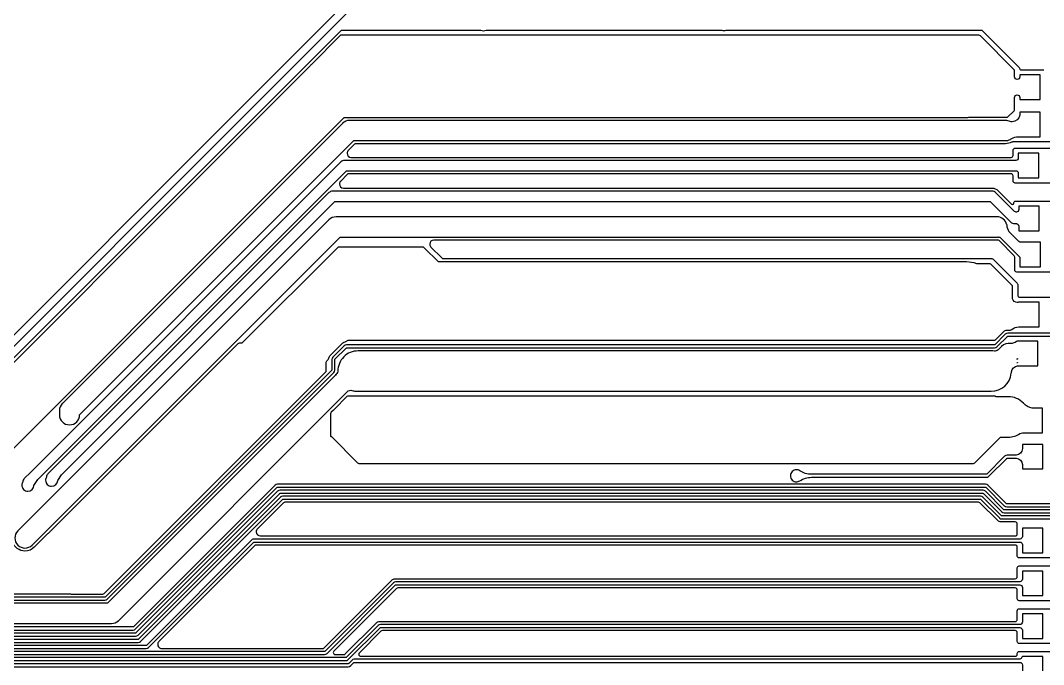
# Model space of a CAD drawing. Header units: millimetres. Extents: x 3227 to 3430, y -37 to 106.
# Drawn here: x 3312.33 to 3337.65, y 72.65 to 88.59 of the extents above; entities that cross this region are included whole.
import ezdxf

# ---------------------------------------------------------------- set-up
doc = ezdxf.new("R2010")
doc.units = ezdxf.units.MM
doc.header["$LTSCALE"] = 23.1
doc.layers.get('0').update_dxf_attribs({"linetype": 'CONTINUOUS'})
doc.layers.add('gbr-outline-dxf_layer1', color=2, linetype='CONTINUOUS')

msp = doc.modelspace()

# ---------------------------------------------------------------- linework, layer by layer
at = {"linetype": 'Continuous'}
for points in [[(3321.097, 89.128), (3321.097, 89.128, 0.198841), (3320.531, 88.894), (3308.777, 77.14, -0.198849), (3308.282, 76.935), (3300.202, 76.935, 0.414221), (3299.902, 76.635), (3299.902, 76.635)], [(3309.754, 75.607), (3320.34, 86.193), (3335.719, 86.193, 0.037314), (3335.831, 86.201), (3336.763, 86.201), (3336.921, 86.36, 0.198964), (3336.936, 86.395), (3336.936, 86.689), (3336.936, 86.69, -0.414246), (3336.999, 86.752), (3336.999, 86.752, 0.011551), (3337.001, 86.752, -0.414246), (3337.063, 86.69), (3337.063, 86.689), (3337.063, 86.639), (3337.57, 86.639), (3337.57, 87.247), (3337.063, 87.247), (3337.063, 87.194, -0.397444), (3337.002, 87.133), (3337, 87.133), (3336.999, 87.133, -0.414246), (3336.936, 87.196, 0.015074), (3336.936, 87.198), (3336.936, 87.363), (3336.089, 88.21, 0.198814), (3336.053, 88.225), (3320.252, 88.225), (3319.525, 87.498, 0.01211), (3319.499, 87.473), (3308.708, 76.682)], [(3308.919, 76.999), (3320.273, 88.353), (3323.722, 88.353, 0.114249), (3323.788, 88.337, 0.114246), (3323.854, 88.353), (3329.688, 88.353, 0.093625), (3329.743, 88.342, 0.093613), (3329.797, 88.353), (3336.106, 88.353, -0.198889), (3336.142, 88.338), (3337.05, 87.43, -0.198959), (3337.064, 87.395, 0.414284), (3337.085, 87.374), (3337.66, 87.374)], [(3338.358, 85.586), (3336.886, 85.586, 0.120942), (3336.863, 85.58), (3336.862, 85.58, -0.121638), (3336.711, 85.542), (3320.63, 85.542, 0.198987), (3320.595, 85.528), (3320.445, 85.378, 0.198995), (3320.415, 85.305, 0.413427), (3320.517, 85.203), (3336.848, 85.203, 0.414253), (3336.898, 85.253), (3336.898, 85.382, -0.414257), (3336.948, 85.432), (3338.32, 85.432, -0.414095)], [(3338.32, 84.57), (3336.948, 84.57, -0.414254), (3336.898, 84.62), (3336.898, 84.748, 0.414124), (3336.848, 84.798), (3320.456, 84.798, 0.199061), (3320.42, 84.783), (3320.256, 84.619, 0.198995), (3320.226, 84.546, 0.41415), (3320.328, 84.444), (3336.38, 84.444), (3336.38, 84.444, -0.199021), (3336.523, 84.385), (3336.859, 84.049, 0.198793), (3336.881, 84.04, 0.414046), (3336.914, 84.072, -0.414254), (3336.964, 84.122), (3338.335, 84.122, -0.414254)], [(3338.361, 82.367), (3336.989, 82.367, -0.414254), (3336.939, 82.417), (3336.939, 82.736, 0.198977), (3336.925, 82.771), (3336.553, 83.143, 0.19898), (3336.517, 83.158, 0.01242), (3336.515, 83.158), (3336.515, 83.158, -0.011866), (3336.499, 83.157), (3322.563, 83.157, 0.414091), (3322.461, 83.055, 0.19863), (3322.491, 82.983), (3322.758, 82.716, 0.198959), (3322.794, 82.701), (3336.368, 82.701, -0.198889), (3336.403, 82.687), (3336.997, 82.093, -0.198959), (3337.012, 82.057), (3337.012, 81.794, 0.414254), (3337.062, 81.744), (3338.268, 81.744, 0.414254)], [(3337.037, 81.01), (3337.037, 81.009), (3337.543, 81.009), (3337.543, 81.617), (3337.053, 81.617, 0.156607), (3337.03, 81.619, -0.05304), (3337.004, 81.616, 0.010224), (3337.003, 81.616, -0.32959), (3336.884, 81.706), (3336.884, 82.004, 0.198917), (3336.869, 82.04), (3336.35, 82.559, 0.198847), (3336.315, 82.573), (3335.997, 82.573, 0.086161), (3335.744, 82.617), (3322.676, 82.617), (3322.324, 82.969, 0.198847), (3322.289, 82.984), (3320.211, 82.984, 0.198889), (3320.176, 82.969), (3317.826, 80.62, -0.198842), (3317.791, 80.605), (3317.744, 80.605, 0.198867), (3317.709, 80.59), (3313.013, 75.895, -0.019707), (3312.994, 75.877), (3312.673, 75.556, -0.198714), (3312.443, 75.461), (3312.442, 75.461)], [(3338.623, 80.854), (3336.766, 80.854, 0.013314), (3336.764, 80.854, 0.192643), (3336.705, 80.829), (3336.704, 80.828), (3336.444, 80.568), (3336.444, 80.568, -0.195115), (3336.435, 80.564, 0.011045), (3336.434, 80.564), (3320.401, 80.564, 0.013417), (3320.4, 80.564, 0.193586), (3320.34, 80.538), (3320.339, 80.538), (3320.062, 80.261), (3320.062, 80.261, 0.193638), (3320.037, 80.201, 0.013519), (3320.037, 80.199), (3320.037, 79.943, 0.011024), (3320.036, 79.942, -0.199131), (3320.033, 79.933), (3320.033, 79.933), (3320.033, 79.933), (3314.424, 74.324), (3314.424, 74.323, -0.199151), (3314.415, 74.32, 0.010915), (3314.413, 74.32), (3301.651, 74.32)], [(3301.652, 74.245), (3314.415, 74.245, 0.01351), (3314.416, 74.245, 0.193723), (3314.476, 74.271), (3314.477, 74.271), (3320.086, 79.88), (3320.086, 79.88), (3320.086, 79.88, 0.193721), (3320.111, 79.94, 0.01326), (3320.111, 79.942), (3320.111, 80.198, 0.010872), (3320.111, 80.199, -0.199176), (3320.115, 80.208), (3320.115, 80.208), (3320.392, 80.485), (3320.392, 80.486, -0.199005), (3320.401, 80.489, 0.010978), (3320.403, 80.489), (3336.435, 80.489, 0.013357), (3336.437, 80.489, 0.191794), (3336.496, 80.514), (3336.497, 80.515), (3336.757, 80.775), (3336.757, 80.776, -0.195838), (3336.766, 80.779, 0.011087), (3336.767, 80.779), (3338.609, 80.779)], [(3312.157, 74.407), (3313.572, 74.407), (3313.583, 74.396), (3314.368, 74.396, 0.198889), (3314.403, 74.41), (3319.884, 79.891, 0.198876), (3319.899, 79.926), (3319.899, 80.135, -0.199011), (3319.913, 80.17), (3319.948, 80.204, 0.165564), (3319.962, 80.233), (3319.962, 80.234, -0.135361), (3319.985, 80.289), (3320.311, 80.616, -0.135361), (3320.367, 80.639), (3320.368, 80.639, 0.165351), (3320.397, 80.653), (3320.406, 80.663, -0.198814), (3320.442, 80.678), (3336.426, 80.678, 0.198766), (3336.461, 80.692), (3336.666, 80.896, -0.19835), (3336.745, 80.93), (3336.834, 80.93, 0.20517), (3336.87, 80.945, 0.058829), (3336.878, 80.95, -0.179132), (3337.037, 81.01)], [(3301.608, 73.67), (3314.585, 73.67, 0.190595), (3314.756, 73.738, 0.008374), (3314.762, 73.744), (3320.444, 79.426, -0.113165), (3320.505, 79.44, 0.019151), (3320.506, 79.44, -0.106372), (3320.564, 79.428, 0.158284), (3320.579, 79.426, 0.054054), (3320.686, 79.415), (3336.356, 79.415, 0.382472), (3336.853, 79.86, 0.037654), (3336.853, 79.866, 0.017891), (3336.856, 79.901, -0.341402), (3337.011, 80.045), (3337.513, 80.045), (3337.513, 80.653), (3337.014, 80.653, 0.198791), (3336.986, 80.647, -0.131522), (3336.834, 80.595, 0.244738), (3336.614, 80.526), (3336.526, 80.438, -0.124276), (3336.434, 80.409, 0.039159), (3336.356, 80.415), (3320.686, 80.415, 0.416441), (3320.186, 79.911, -0.163038), (3320.125, 79.816, 0.121668), (3320.118, 79.806), (3314.482, 74.17), (3301.608, 74.17, 0.03924)], [(3337.007, 80.126), (3337.007, 80.12, 0.012585), (3336.995, 80.119)], [(3337.007, 80.224), (3337.007, 80.212, 0.004985), (3336.996, 80.206)], [(3338.728, 76.631), (3336.744, 76.631, 0.010318), (3336.742, 76.631, -0.158751), (3336.735, 76.634), (3336.735, 76.634), (3336.277, 77.092, 0.012685), (3336.276, 77.093, 0.193457), (3336.216, 77.118, 0.013492), (3336.214, 77.118), (3318.696, 77.118, 0.021288), (3318.692, 77.118, 0.189594), (3318.634, 77.093), (3318.634, 77.093), (3318.634, 77.093), (3318.634, 77.093), (3315.127, 73.586, -0.184991), (3315.119, 73.583), (3315.118, 73.583), (3301.492, 73.583, 0.010224)], [(3301.494, 73.508), (3315.117, 73.508, 0.010905), (3315.118, 73.508, 0.198582), (3315.18, 73.533), (3315.18, 73.533), (3315.18, 73.533), (3315.18, 73.533), (3318.687, 77.04, -0.199082), (3318.695, 77.043, 0.016935), (3318.698, 77.043), (3336.213, 77.043, 0.011064), (3336.214, 77.043, -0.182683), (3336.223, 77.04), (3336.223, 77.04), (3336.68, 76.583, 0.01272), (3336.682, 76.581, 0.198844), (3336.743, 76.556, 0.016842), (3336.746, 76.556), (3338.726, 76.556, 0.010946)], [(3301.208, 73.199), (3315.239, 73.199, 0.011013), (3315.241, 73.199, 0.198451), (3315.303, 73.225), (3315.303, 73.225), (3315.303, 73.225), (3315.303, 73.225), (3318.818, 76.74), (3318.818, 76.74), (3318.818, 76.74, -0.184709), (3318.826, 76.744), (3318.827, 76.744), (3336.089, 76.744, 0.01096), (3336.09, 76.744, -0.182157), (3336.099, 76.741), (3336.099, 76.74), (3336.558, 76.282, 0.025663), (3336.56, 76.279, 0.182255), (3336.618, 76.256, 0.013645), (3336.62, 76.256), (3338.602, 76.256, 0.010946)], [(3338.604, 76.331), (3336.621, 76.331, 0.010932), (3336.62, 76.331, -0.19903), (3336.611, 76.335, 0.019597), (3336.609, 76.337), (3336.153, 76.792, 0.012473), (3336.152, 76.793, 0.193337), (3336.092, 76.819, 0.013615), (3336.09, 76.819), (3318.829, 76.819, 0.010946), (3318.827, 76.819, 0.198863), (3318.765, 76.793), (3318.765, 76.793), (3318.765, 76.793), (3315.25, 73.278, -0.184804), (3315.242, 73.274), (3315.241, 73.274), (3301.211, 73.274)], [(3301.409, 73.358), (3315.179, 73.358, 0.011026), (3315.18, 73.358, 0.198799), (3315.242, 73.383), (3315.242, 73.383), (3315.242, 73.384), (3318.749, 76.89, -0.184663), (3318.757, 76.894), (3318.757, 76.894), (3336.151, 76.894, 0.010946), (3336.152, 76.894, -0.199093), (3336.161, 76.89, 0.019679), (3336.163, 76.888), (3336.619, 76.433, 0.012186), (3336.62, 76.432, 0.193343), (3336.68, 76.406, 0.013615), (3336.681, 76.406), (3338.664, 76.406, 0.011064)], [(3338.665, 76.481), (3336.683, 76.481, 0.010973), (3336.682, 76.481, -0.181817), (3336.673, 76.484), (3336.673, 76.485), (3336.214, 76.943, 0.025576), (3336.212, 76.945, 0.182301), (3336.154, 76.968, 0.013615), (3336.152, 76.969), (3318.759, 76.969, 0.011039), (3318.757, 76.969, 0.198382), (3318.696, 76.943), (3318.696, 76.943), (3318.696, 76.943), (3318.696, 76.943), (3315.189, 73.437), (3315.189, 73.437), (3315.189, 73.436, -0.184804), (3315.181, 73.433), (3315.18, 73.433), (3301.415, 73.433, 0.04358)], [(3336.599, 76.181), (3336.599, 76.181, -0.198397), (3336.519, 76.214), (3336.079, 76.654, 0.198811), (3336.043, 76.668), (3318.874, 76.668, 0.198889), (3318.839, 76.654), (3318.195, 76.01, 0.198995), (3318.165, 75.938, 0.414162), (3318.267, 75.836)], [(3301.719, 73.049), (3315.437, 73.049, 0.011039), (3315.438, 73.049, 0.198955), (3315.5, 73.075), (3315.5, 73.075), (3318.11, 75.685), (3337.064, 75.685, -0.409137), (3337.128, 75.62, 0.017633), (3337.128, 75.617), (3337.128, 75.419), (3337.635, 75.419), (3337.635, 76.027), (3337.128, 76.027), (3337.128, 75.826, -0.414243), (3337.063, 75.76, 0.016596), (3337.061, 75.76), (3318.096, 75.76, 0.205919), (3318.069, 75.75), (3318.068, 75.749), (3315.447, 73.128), (3315.447, 73.128), (3315.447, 73.128, -0.184777), (3315.439, 73.124), (3315.438, 73.124), (3301.716, 73.124, 0.021288)], [(3318.267, 75.836), (3336.951, 75.836, 0.414254), (3337.001, 75.886), (3337.001, 76.131, 0.414254), (3336.951, 76.181), (3336.599, 76.181)], [(3312.442, 75.461), (3312.442, 75.461, -0.32244), (3312.134, 75.683)], [(3338.423, 75.292), (3337.051, 75.292, -0.414105), (3337.001, 75.342), (3337.001, 75.56, 0.414257), (3336.951, 75.61), (3318.142, 75.61), (3315.757, 73.224, 0.198985), (3315.727, 73.152, 0.414234), (3315.829, 73.05), (3319.809, 73.05, 0.198889), (3319.845, 73.065), (3321.524, 74.744, -0.198962), (3321.604, 74.777), (3336.951, 74.777, 0.414254), (3337.001, 74.827), (3337.001, 75.045, -0.414106), (3337.051, 75.095), (3338.423, 75.095, -0.414253)], [(3302.142, 72.9), (3319.855, 72.9, 0.010905), (3319.856, 72.9, 0.198582), (3319.918, 72.925), (3319.918, 72.925), (3319.918, 72.925), (3319.918, 72.925), (3321.616, 74.623), (3321.616, 74.623), (3321.616, 74.623, -0.198827), (3321.624, 74.626, 0.016737), (3321.627, 74.626), (3337.061, 74.626, 0.016843), (3337.063, 74.626, -0.414243), (3337.128, 74.561, 0.011439), (3337.128, 74.559), (3337.128, 74.36), (3337.635, 74.36), (3337.635, 74.968), (3337.128, 74.968), (3337.128, 74.767, -0.404715), (3337.065, 74.701), (3321.624, 74.701, 0.021508), (3321.621, 74.701, 0.189959), (3321.562, 74.676), (3319.865, 72.978, -0.184991), (3319.857, 72.975), (3319.856, 72.975), (3302.139, 72.975, 0.021305)], [(3338.423, 74.233), (3337.051, 74.233, -0.414253), (3337.001, 74.283), (3337.001, 74.501, 0.414254), (3336.951, 74.551), (3321.671, 74.551, 0.198766), (3321.636, 74.536), (3320.086, 72.986, 0.198959), (3320.071, 72.951, 0.414106), (3320.121, 72.901), (3320.336, 72.901, 0.199011), (3320.371, 72.915), (3321.141, 73.685, -0.198605), (3321.221, 73.718), (3321.221, 73.718), (3336.951, 73.718, 0.414106), (3337.001, 73.768), (3337.001, 73.986, -0.414106), (3337.051, 74.036), (3338.423, 74.036, -0.414253)], [(3302.255, 72.75), (3320.381, 72.75, 0.011026), (3320.382, 72.75, 0.198799), (3320.444, 72.775), (3320.444, 72.775), (3320.444, 72.775), (3321.233, 73.564, -0.184663), (3321.241, 73.568), (3321.242, 73.568), (3337.062, 73.568, 0.00989), (3337.063, 73.568, -0.414243), (3337.128, 73.502, 0.017633), (3337.128, 73.5), (3337.128, 73.301), (3337.635, 73.301), (3337.635, 73.909), (3337.128, 73.909), (3337.128, 73.708, -0.414243), (3337.063, 73.643, 0.013608), (3337.061, 73.643), (3321.243, 73.643, 0.011039), (3321.242, 73.643, 0.198382), (3321.18, 73.617), (3321.18, 73.617), (3321.18, 73.617), (3321.18, 73.617), (3320.391, 72.828), (3320.391, 72.828), (3320.391, 72.828, -0.184804), (3320.383, 72.825), (3320.382, 72.825), (3302.256, 72.825, 0.011039)], [(3338.423, 73.174), (3337.051, 73.174, -0.414095), (3337.001, 73.224), (3337.001, 73.442, 0.414253), (3336.951, 73.492), (3321.289, 73.492, 0.198804), (3321.253, 73.477), (3320.72, 72.944, 0.199091), (3320.705, 72.908, 0.414105), (3320.755, 72.858), (3336.951, 72.858, 0.414106), (3337.001, 72.908), (3337.001, 72.927, -0.414106), (3337.051, 72.977), (3338.423, 72.977, -0.414253)], [(3302.34, 72.6), (3320.443, 72.6, 0.010905), (3320.445, 72.6, 0.198944), (3320.507, 72.626), (3320.507, 72.626), (3320.585, 72.704), (3320.585, 72.704, -0.184709), (3320.593, 72.708), (3320.594, 72.708), (3337.001, 72.708), (3337.001, 72.708, 0.039754), (3337.027, 72.706, 0.019431), (3337.03, 72.706, 0.035423), (3337.053, 72.708), (3337.062, 72.708, 0.009866), (3337.063, 72.708, -0.414243), (3337.128, 72.642, 0.011439), (3337.128, 72.641), (3337.128, 72.242), (3337.635, 72.242), (3337.635, 72.85), (3337.16, 72.85)], [(3337.133, 72.85), (3337.128, 72.85), (3337.128, 72.848, 0.15413), (3337.115, 72.832, -0.187849), (3337.066, 72.783), (3320.596, 72.783, 0.010946), (3320.594, 72.783, 0.198863), (3320.532, 72.757), (3320.532, 72.757), (3320.454, 72.679), (3320.454, 72.679, -0.184991), (3320.445, 72.675), (3320.445, 72.675), (3302.341, 72.675, 0.011039)]]:
    msp.add_lwpolyline(points, format="xyb", dxfattribs=at)
for points in [[(3313.296, 78.835, 1), (3313.796, 78.835), (3313.796, 78.836), (3320.578, 85.618), (3336.711, 85.618, 0.121047), (3336.827, 85.647, 0.057308), (3336.834, 85.651, 0.039061), (3336.866, 85.672, -0.13394), (3337.026, 85.716, 0.010439), (3337.027, 85.716, -0.028776), (3337.063, 85.714), (3337.063, 85.713), (3337.069, 85.713, -0.004439), (3337.074, 85.712, 0.102274), (3337.09, 85.713), (3337.57, 85.713), (3337.57, 86.321), (3337.063, 86.321), (3337.063, 86.25, 0.009725), (3337.063, 86.249, -0.372702), (3336.876, 86.084, 0.015548), (3336.874, 86.084, -0.061758), (3336.827, 86.089, 0.121578), (3336.711, 86.118), (3320.474, 86.118, 0.190595), (3320.303, 86.05, 0.008374), (3320.298, 86.045), (3313.369, 79.117, 0.00838), (3313.364, 79.111, 0.190587), (3313.296, 78.94)], [(3312.516, 76.943, 0.404146), (3312.666, 77.088), (3312.765, 77.235), (3320.404, 84.874), (3336.965, 84.874, -0.393447), (3337.026, 84.813), (3337.026, 84.697), (3337.532, 84.697), (3337.532, 85.305), (3337.026, 85.305), (3337.026, 85.189, -0.407833), (3336.963, 85.128, 0.012344), (3336.961, 85.128), (3320.353, 85.128, 0.203486), (3320.261, 85.091), (3320.261, 85.09), (3312.577, 77.407), (3312.577, 77.406), (3312.426, 77.255), (3312.426, 77.255, 0.181456), (3312.389, 77.174, 0.141918), (3312.366, 77.093, 0.414224)], [(3313.102, 77.064, 0.405473), (3313.252, 77.21), (3313.347, 77.352), (3320.11, 84.115), (3336.327, 84.115), (3336.839, 83.603, 0.205042), (3336.931, 83.564), (3336.979, 83.564, -0.407833), (3337.041, 83.502, 0.012344), (3337.041, 83.5), (3337.041, 83.387), (3337.547, 83.387), (3337.547, 83.995), (3337.041, 83.995), (3337.041, 83.914, 0.017789), (3337.041, 83.911, -0.409117), (3336.979, 83.849, 0.009445), (3336.978, 83.849, -0.191288), (3336.935, 83.866), (3336.472, 84.329, 0.205018), (3336.38, 84.369), (3320.057, 84.369, 0.199239), (3319.967, 84.331), (3313.159, 77.523), (3313.159, 77.523), (3313.012, 77.376), (3313.012, 77.376, 0.181927), (3312.975, 77.294, 0.1418), (3312.952, 77.214, 0.414224)], [(3312.619, 75.609), (3312.942, 75.932, 0.023452), (3312.959, 75.948), (3320.245, 83.233), (3336.5, 83.233, 0.032316), (3336.532, 83.235, 0.083905), (3336.544, 83.233, -0.190635), (3336.587, 83.216), (3337.049, 82.754, -0.188877), (3337.066, 82.712), (3337.066, 82.494), (3337.573, 82.494), (3337.573, 83.102), (3337.084, 83.102, -0.182284), (3337.043, 83.119), (3336.806, 83.357, 0.014848), (3336.805, 83.358, -0.12312), (3336.748, 83.524, 0.100657), (3336.743, 83.538, 0.350994), (3336.5, 83.733), (3320.141, 83.733, 0.196199), (3319.966, 83.662, 0.003647), (3319.964, 83.66), (3312.621, 76.317, 0.019082), (3312.607, 76.304, 0.005269), (3312.604, 76.301), (3312.266, 75.963, 1)], [(3320.708, 77.631), (3335.918, 77.631, 0.198804), (3335.954, 77.645), (3336.59, 78.282), (3336.784, 78.282, 0.149875), (3337.065, 78.368, -0.066991), (3337.132, 78.391), (3337.625, 78.391), (3337.625, 78.999), (3337.367, 78.999, -0.181068), (3337.161, 79.113, 0.076393), (3337.152, 79.12, 0.209565), (3336.784, 79.282), (3336.474, 79.282), (3336.473, 79.283, 0.198959), (3336.438, 79.297), (3320.444, 79.297, 0.198804), (3320.408, 79.283), (3320.1, 78.974, 0.046331), (3320.067, 78.941), (3320.022, 78.896, 0.198814), (3320.007, 78.861), (3320.007, 78.305, 0.41452), (3320.014, 78.298, -0.1994), (3320.025, 78.293), (3320.673, 77.646, 0.199125)], [(3331.535, 77.174, 0.146088), (3331.617, 77.199, 0.009258), (3331.618, 77.199, -0.147775), (3331.908, 77.287), (3336.236, 77.287, 0.021442), (3336.239, 77.287, 0.188305), (3336.297, 77.312), (3336.297, 77.313), (3336.741, 77.756), (3336.741, 77.756, -0.184926), (3336.75, 77.76), (3336.75, 77.76), (3336.961, 77.76, 0.031662), (3336.966, 77.76, 0.008726), (3336.974, 77.76, -0.395996), (3337.128, 77.6), (3337.128, 77.493), (3337.635, 77.493), (3337.635, 78.101), (3337.128, 78.101), (3337.128, 77.998), (3337.128, 77.997, -0.399899), (3336.974, 77.835, 0.008699), (3336.966, 77.835, 0.03539), (3336.961, 77.835), (3336.752, 77.835, 0.010959), (3336.75, 77.835, 0.1985), (3336.689, 77.809), (3336.689, 77.809), (3336.245, 77.366), (3336.245, 77.365, -0.195173), (3336.236, 77.362, 0.016891), (3336.233, 77.362), (3331.91, 77.362, 0.016902), (3331.907, 77.362, -0.147682), (3331.618, 77.449, 0.016487), (3331.616, 77.451, 0.143803), (3331.535, 77.474, 0.414224), (3331.385, 77.324, 0.414224)]]:
    msp.add_lwpolyline(points, format="xyb", close=True, dxfattribs=at)
for centre, radius, start, end in [((3337.309, 79.627), 0.584, 121.1838, 122.5948), ((3336.79, 80.349), 0.25, 325.1871, 329.9571), ((3337.146, 72.819), 0.0343, 66.706, 113.294)]:
    msp.add_arc(centre, radius, start, end)
at = {"layer": 'gbr-outline-dxf_layer1', "linetype": 'Continuous'}
msp.add_lwpolyline([(3391.394, 54.854), (3321.135, 54.854, -0.198916), (3320.428, 55.147), (3308.586, 66.988, 0.198918), (3308.233, 67.135), (3300.202, 67.135, -0.414216), (3299.702, 67.635), (3299.702, 76.635, -0.414362), (3300.202, 77.135), (3308.282, 77.135, 0.19873), (3308.636, 77.281), (3320.39, 89.035, -0.198916), (3321.097, 89.328), (3391.397, 89.328, -0.198917)], format="xyb", dxfattribs=at)

doc.saveas('drawing.dxf')
